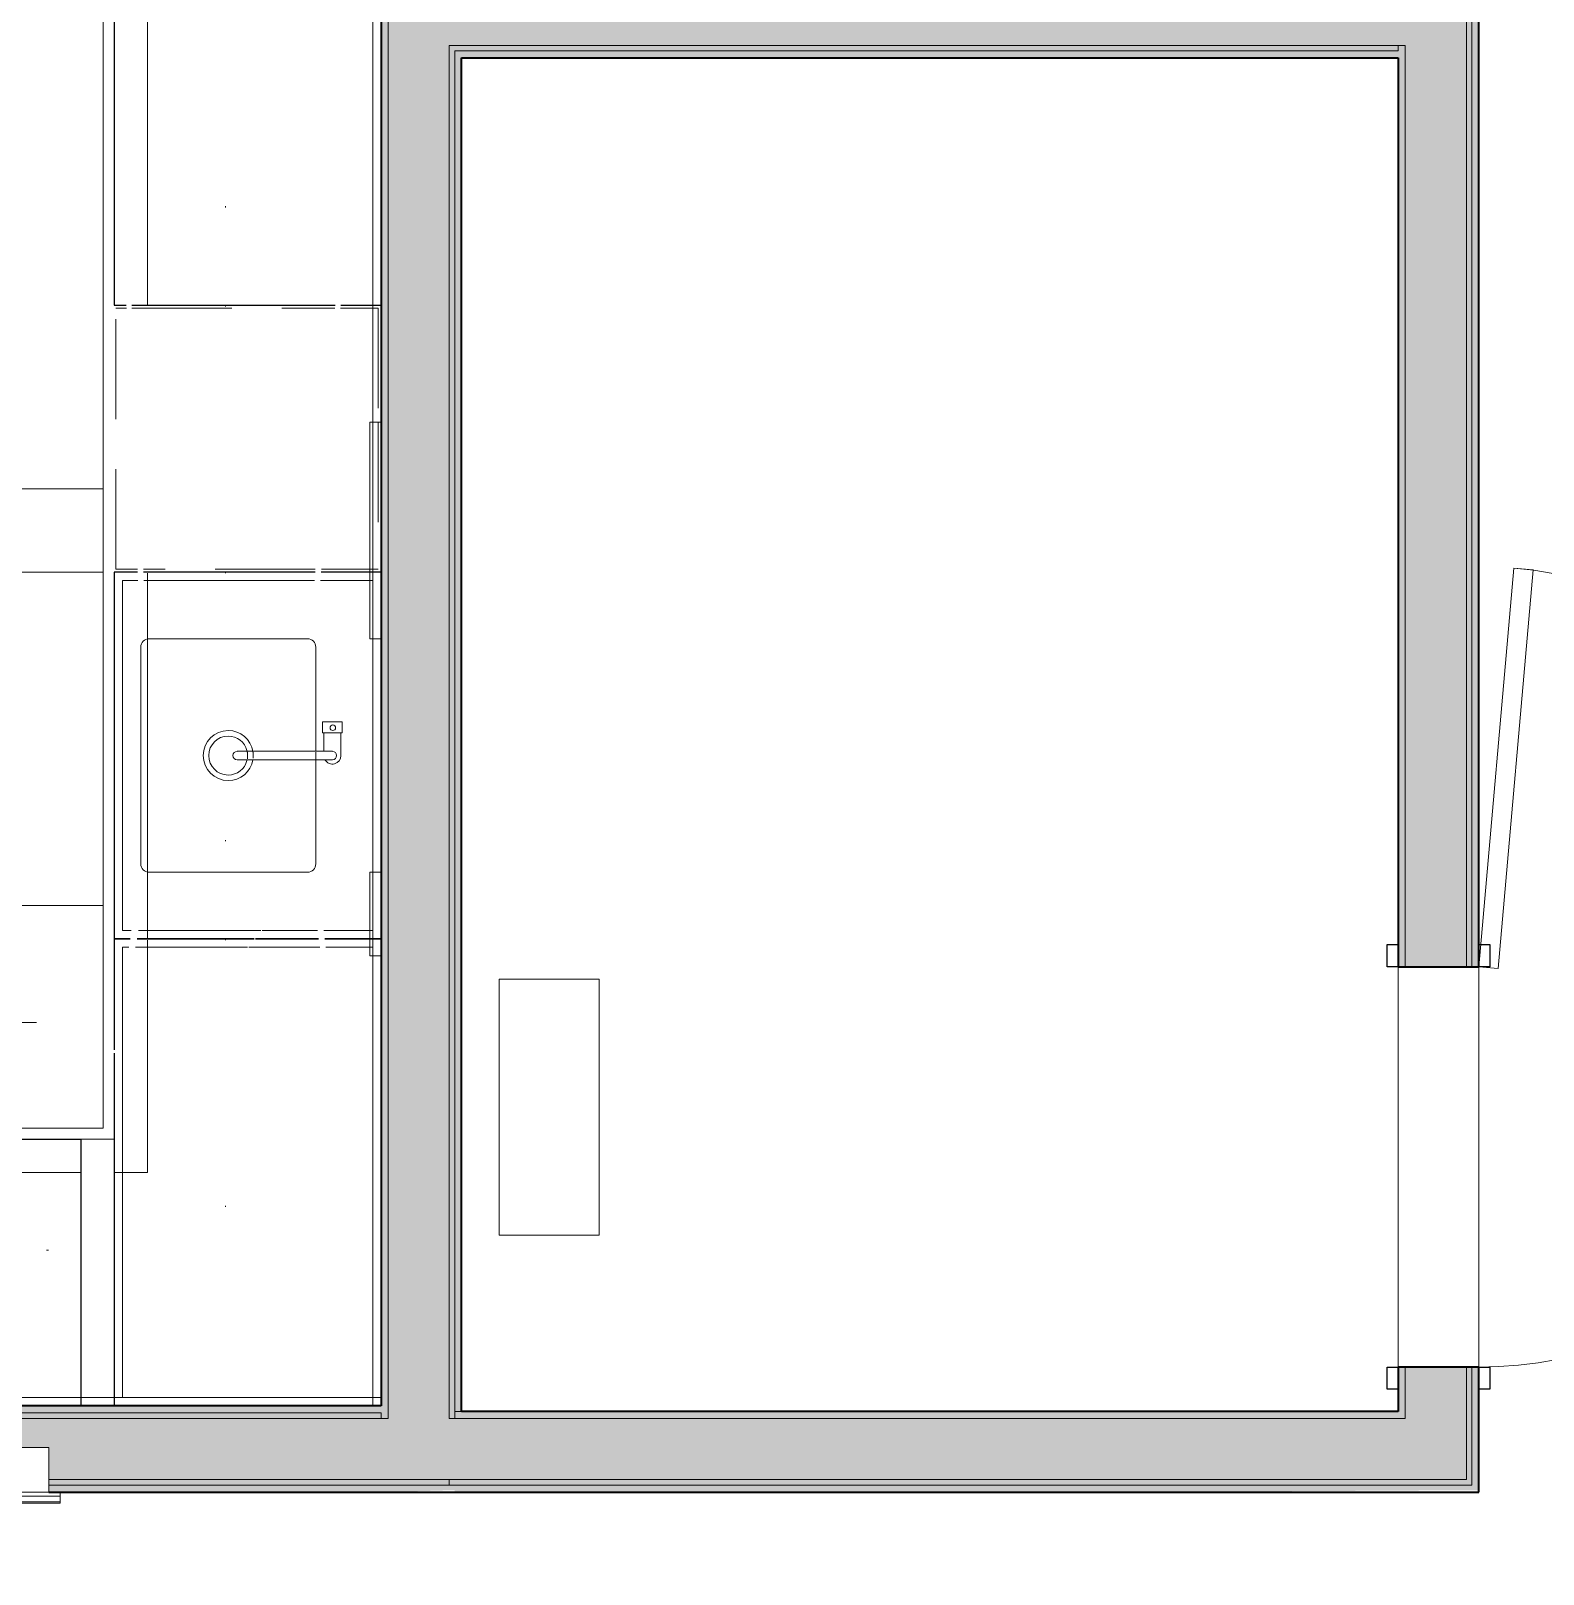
# Model space of a CAD drawing. Header units: inches. Extents: x 6 to 8416, y -388 to 6104.
# Drawn here: x 5325.2 to 5461.2, y 323.6 to 462.4 of the extents above; entities that cross this region are included whole.
import ezdxf

# ---------------------------------------------------------------- set-up
doc = ezdxf.new("R2010")
doc.units = ezdxf.units.IN
doc.header["$MEASUREMENT"] = 0
for name, pattern in [('Dash 1_16_', [48, 24, -24]), ('Dot 1_16_', [24, 0, -24]), ('Hidden 1_16_', [36, 24, -12]), ('Hidden 3_16_', [13.5, 9, -4.5])]:
    doc.linetypes.add(name, pattern=pattern)
for name, color, linetype, lineweight in [('A-DOOR', 31, 'Continuous', 18), ('A-DOOR-FRAM', 31, 'Continuous', 25), ('A-FLOR', 192, 'Continuous', 18), ('A-GENM', 13, 'Continuous', 18), ('A-ROOM', 32, 'Continuous', 13), ('A-WALL', 113, 'Continuous', 25), ('A-WALL-PATT', 111, 'Continuous', 35), ('I-WALL', 2, 'Continuous', 25), ('P-SANR-FIXT', 6, 'Continuous', 18), ('Q-CASE', 31, 'Continuous', 18), ('Q-SPCQ', 91, 'Continuous', 18), ('Q-SPCQ-HDLN', 91, 'Hidden 3_16_', 9)]:
    doc.layers.add(name, color=color, linetype=linetype, lineweight=lineweight)

# ---------------------------------------------------------------- blocks, each defined once
blk = doc.blocks.new('Single-Flush-ICC ADA-AM - 36_ x 84_-20-17647097-LEVEL 3 - PLAN Copy 1 Copy 1')
at = {"layer": 'A-DOOR'}
for p, q in [((17.85, -5.37), (18, -3.63)), ((18, -3.63), (53.86, -6.76)), ((17.85, -5.37), (53.71, -8.51)), ((53.71, -8.51), (53.86, -6.76))]:
    blk.add_line(p, q, dxfattribs=at)
at = {"layer": 'A-DOOR', "lineweight": 9}
blk.add_arc((18, -3.63), 36, 180, 355, dxfattribs=at)
at = {"layer": 'A-DOOR-FRAM'}
for p, q in [((-20, 3.63), (-20, 4.63)), ((-20, 4.63), (-18, 4.63)), ((-18, 4.63), (-18, 3.63)), ((18, 3.63), (18, 4.63)), ((18, 4.63), (20, 4.63)), ((20, 4.63), (20, 3.63)), ((-18, 3.63), (-20, 3.63)), ((20, 3.63), (18, 3.63)), ((-20, -3.63), (-18, -3.63)), ((-20, -4.62), (-20, -3.63)), ((-18, -3.63), (-18, -4.62)), ((18, -3.63), (20, -3.63)), ((18, -4.62), (18, -3.63)), ((20, -3.63), (20, -4.62)), ((-18, -4.62), (-20, -4.62)), ((20, -4.62), (18, -4.62))]:
    blk.add_line(p, q, dxfattribs=at)
blk = doc.blocks.new('GM KT - Type B_L4_2 - TS - Non-Recessed at Wall-12870078-LEVEL 3 - PLAN Copy 1 Copy 1')
at = {"layer": 'A-GENM', "lineweight": 9}
for p, q in [((-0.75, 148.5), (-25, 148.5)), ((-25, 148.5), (-25, 25)), ((-25, 148.5), (-0.75, 148.5)), ((-25, 25), (-25, 148.5)), ((0, 148.5), (-0.75, 148.5)), ((-0.75, 148.5), (0, 148.5)), ((-0.75, 148.5), (-0.75, 88.5)), ((-0.75, 88.5), (-0.75, 148.5)), ((-0.75, 148.5), (0, 148.5)), ((0, 148.5), (-0.75, 148.5)), ((0, 128.5), (0, 148.5)), ((0, 148.5), (0, 128.5)), ((0, 148.5), (0, 128.5)), ((0, 128.5), (0, 148.5)), ((0, 88.5), (0, 128.5)), ((0, 128.5), (0, 88.5)), ((0, 88.5), (0, 128.5)), ((-0.75, 88.5), (-0.75, 69)), ((-0.75, 69), (-0.75, 88.5)), ((0, 69), (0, 88.5)), ((0, 88.5), (0, 69)), ((0, 69), (0, 88.5)), ((-21.62, 48.75), (-21.62, 68.25)), ((-21.62, 68.25), (-21.62, 48.75)), ((-20.87, 69), (-6.62, 69)), ((-6.62, 69), (-20.87, 69)), ((-5.87, 68.25), (-5.87, 58.88)), ((-5.87, 58.88), (-5.87, 68.25)), ((-0.75, 69), (-0.75, 48)), ((-0.75, 48), (-0.75, 69)), ((0, 48), (0, 69)), ((0, 69), (0, 48)), ((0, 48), (0, 69)), ((-5.87, 58.81), (-5.87, 58.12)), ((-5.87, 58.12), (-5.87, 58.81)), ((-5.87, 58.12), (-5.87, 48.75)), ((-5.87, 48.75), (-5.87, 58.12)), ((-6.62, 48), (-20.87, 48)), ((-20.87, 48), (-6.62, 48)), ((-0.75, 48), (-0.75, 40.5)), ((-0.75, 40.5), (-0.75, 48)), ((0, 40.5), (0, 48)), ((0, 48), (0, 40.5)), ((0, 40.5), (0, 48)), ((-0.75, 40.5), (-0.75, 0.75)), ((-0.75, 0), (-0.75, 40.5)), ((0, 0.75), (0, 40.5)), ((0, 40.5), (0, 0.75)), ((0, 0.75), (0, 40.5)), ((-72, 25), (-88.5, 25)), ((-88.5, 25), (-88.5, 0.75)), ((-88.5, 0.75), (-88.5, 25)), ((-88.5, 25), (-72, 25)), ((-72, 0.75), (-72, 25)), ((-72, 25), (-72, 0.75)), ((-25, 25), (-42, 25)), ((-42, 25), (-42, 0.75)), ((-42, 0.75), (-42, 25)), ((-42, 25), (-25, 25)), ((-88.5, 0.75), (-88.5, 0)), ((-88.5, 0), (-88.5, 0.75)), ((-0.75, 0.75), (-88.5, 0.75)), ((-88.5, 0.75), (0, 0.75)), ((-88.5, 0.75), (-88.5, 0)), ((-88.5, 0.75), (-88.5, 0)), ((-72, 0), (-88.5, 0)), ((-72, 0), (-72, 0.75)), ((-72, 0.75), (-72, 0)), ((-42, 0.75), (-42, 0)), ((-42, 0), (-42, 0.75)), ((-0.75, 0), (-42, 0)), ((0, 0.75), (-0.75, 0.75)), ((-0.75, 0.75), (-0.75, 0)), ((0, 0), (-0.75, 0)), ((0, 0.75), (0, 0)), ((0, 0), (0, 0.75)), ((0, 0.75), (0, 0)), ((0, 0), (0, 0.75))]:
    blk.add_line(p, q, dxfattribs=at)
for centre, start, end in [((-20.87, 68.25), 90, 180), ((-20.87, 68.25), 90, 180), ((-6.62, 68.25), 0, 90), ((-6.62, 68.25), 0, 90), ((-20.87, 48.75), 180, 270), ((-20.87, 48.75), 180, 270), ((-6.62, 48.75), 270, 0), ((-6.62, 48.75), 270, 0)]:
    blk.add_arc(centre, 0.75, start, end, dxfattribs=at)
blk = doc.blocks.new('PL KT Sink-Single Bowl-Unit-AM - Under Mnt_ Cntr_Cntr_ 21_ L x 15 3_4_ W x 7 1_2_ D-2984442-LEVEL 3 - PLAN Copy 1 Copy 1')
at = {"layer": 'P-SANR-FIXT', "lineweight": 9}
for radius, start, end in [(2.25, 0, 180), (2.25, 0, 180), (1.75, 0, 180), (1.75, 360, 180), (2.25, 180, 260.3165), (2.25, 180, 260.3165), (1.75, 180, 255), (1.75, 180, 255), (2.25, 279.6835, 360), (2.25, 279.6835, 0), (1.75, 285, 360), (1.75, 285, 360), (1.75, 260.4354, 282.4502), (1.75, 260.4354, 270), (1.75, 270, 282.4502), (2.25, 263.8186, 279.6835), (2.25, 263.8186, 270), (2.25, 270, 279.6835)]:
    blk.add_arc((0, 2.03), radius, start, end, dxfattribs=at)
blk = doc.blocks.new('CW - LW - Filler - Toe Kick - AM - 3_ W x 24_ D x H-V896-LEVEL 3 - PLAN Copy 1 Copy 1')
at = {"layer": 'Q-CASE', "lineweight": 9}
for p, q in [((17.49, 0.75), (17.49, 24)), ((17.49, 24), (17.49, 0.75)), ((20.49, 24), (17.49, 24)), ((17.49, 24), (20.49, 24)), ((17.49, 24), (20.48, 24)), ((17.49, 24), (20.48, 24)), ((20.49, 0.75), (20.49, 24)), ((20.49, 24), (20.49, 0.75)), ((17.49, 0), (17.49, 0.75)), ((17.49, 0.75), (17.49, 0)), ((20.49, 0), (17.49, 0)), ((17.49, 0), (20.49, 0)), ((17.49, 0), (20.49, 0)), ((20.49, 0), (20.49, 0.75)), ((20.49, 0.75), (20.49, 0))]:
    blk.add_line(p, q, dxfattribs=at)
blk = doc.blocks.new('CW - LW - 4 Drawers - AM - 15_ W x 24_ D x H - 6_ Top Drawer-V897-LEVEL 3 - PLAN Copy 1 Copy 1')
at = {"layer": 'Q-CASE', "lineweight": 9}
for p, q in [((-21.76, 0), (-21.76, -0.75)), ((-21.76, -0.75), (-21.76, 0)), ((-21.76, 0), (-6.76, 0)), ((-6.76, 0), (-21.76, 0)), ((-6.76, 0), (-6.76, -0.75)), ((-6.76, -0.75), (-6.76, 0)), ((-21.76, 0), (-21.76, -0.75)), ((-21.76, -0.75), (-21.76, 0)), ((-21.76, 0), (-6.76, 0)), ((-6.76, 0), (-21.76, 0)), ((-21.76, -0.75), (-21.76, -21)), ((-21.76, -21), (-21.76, -0.75)), ((-21.76, -0.75), (-21.76, -24)), ((-21.76, -24), (-21.76, -0.75)), ((-6.76, 0), (-6.76, -0.75)), ((-6.76, -0.75), (-6.76, 0)), ((-6.76, -0.75), (-6.76, -21)), ((-6.76, -21), (-6.76, -0.75)), ((-6.76, -0.75), (-6.76, -24)), ((-6.76, -24), (-6.76, -0.75)), ((-6.76, -21), (-21.76, -21)), ((-6.76, -21), (-21.76, -21)), ((-6.76, -24), (-21.76, -24)), ((-6.76, -24), (-21.76, -24)), ((-21.76, -24), (-6.76, -24))]:
    blk.add_line(p, q, dxfattribs=at)
at = {"layer": 'Q-CASE', "lineweight": 25}
for p, q in [((-21.76, -0.75), (-21.76, 0)), ((-21.76, 0), (-6.76, 0)), ((-21.76, -24), (-21.76, -0.75)), ((-6.76, 0), (-6.76, -0.75)), ((-6.76, -0.75), (-6.76, -24)), ((-6.76, -24), (-21.76, -24))]:
    blk.add_line(p, q, dxfattribs=at)
blk = doc.blocks.new('CW - UP - Blind Single Door - AM - 12_ W x 14_ D x H - 4_ Gap-2984444-LEVEL 3 - PLAN Copy 1 Copy 1')
at = {"layer": 'Q-CASE', "linetype": 'Dot 1_16_', "lineweight": 9}
for p, q in [((-19.26, 0), (10.74, 0)), ((10.74, -14), (-5.26, -14))]:
    blk.add_line(p, q, dxfattribs=at)
blk = doc.blocks.new('CW - UP - Single Door - AM - 12_ W x 14_ D x H-5099758-LEVEL 3 - PLAN Copy 1 Copy 1')
at = {"layer": 'Q-CASE', "linetype": 'Dot 1_16_', "lineweight": 9}
for p, q in [((18.74, 14), (6.74, 14)), ((6.74, 0), (18.74, 0))]:
    blk.add_line(p, q, dxfattribs=at)
blk = doc.blocks.new('CW - LW - Blind Single Door _ Drawer -  AM - 15_ W x 24_ D x H - 6_ Top Drawer_ 3_ Gap-V964-LEVEL 3 - PLAN Copy 1 Copy 1')
at = {"layer": 'Q-CASE', "lineweight": 9}
for p, q in [((-11.26, 0.75), (-11.26, 24)), ((-11.26, 24), (-11.26, 0.75)), ((-11.26, 24), (-10.51, 24)), ((-11.26, 24), (-10.51, 24)), ((-11.26, 24), (-11.26, 0.75)), ((-11.26, 0.75), (-11.26, 24)), ((-11.26, 24), (-10.51, 24)), ((-11.26, 24), (-10.51, 24)), ((-10.51, 24), (12.74, 24)), ((-10.51, 24), (14.98, 24)), ((-10.51, 24), (9.74, 24)), ((-10.51, 24), (9.74, 24)), ((9.74, 21), (9.74, 24)), ((9.74, 24), (9.74, 21)), ((9.74, 24), (12.74, 24)), ((12.74, 24), (14.98, 24)), ((12.74, 24), (14.98, 24)), ((14.99, 24), (20.46, 24)), ((14.99, 24), (20.46, 24)), ((14.99, 24), (20.46, 24)), ((20.77, 24), (30.74, 24)), ((20.77, 24), (30.74, 24)), ((20.77, 24), (30.74, 24)), ((30.74, 22.58), (30.74, 24)), ((30.74, 24), (30.74, 22.58)), ((-10.51, 0.75), (-10.51, 23.25)), ((-10.51, 23.25), (15.91, 23.25)), ((15.91, 23.25), (-10.51, 23.25)), ((-10.51, 23.25), (-10.51, 0.75)), ((15.93, 23.25), (29.99, 23.25)), ((29.99, 23.25), (15.93, 23.25)), ((29.99, 23.25), (29.99, 22.69)), ((29.99, 22.69), (29.99, 23.25)), ((18.7, 21), (9.74, 21)), ((9.74, 21), (18.7, 21)), ((30.64, 21), (18.74, 21)), ((18.74, 21), (30.64, 21)), ((29.99, 22.09), (29.99, 12.02)), ((29.99, 12.02), (29.99, 22.09)), ((30.74, 11.42), (30.74, 21.95)), ((30.74, 21.95), (30.74, 11.42)), ((30.74, 21), (30.74, 11.42)), ((30.74, 11.42), (30.74, 21)), ((29.99, 11.89), (29.99, 5.52)), ((29.99, 5.52), (29.99, 11.89)), ((30.74, 5.62), (30.74, 11.29)), ((30.74, 11.29), (30.74, 5.62)), ((30.74, 11.29), (30.74, 5.62)), ((30.74, 5.62), (30.74, 11.29)), ((29.99, 4.97), (29.99, 1)), ((29.99, 1), (29.99, 4.97)), ((30.74, 1), (30.74, 5.06)), ((30.74, 5.06), (30.74, 1)), ((30.74, 5.06), (30.74, 1)), ((30.74, 1), (30.74, 5.06)), ((-11.26, 0), (-11.26, 0.75)), ((-11.26, 0.75), (-11.26, 0)), ((-11.26, 0.75), (-11.26, 0)), ((-11.26, 0), (-11.26, 0.75)), ((-10.51, 0), (-11.26, 0)), ((-11.26, 0), (-10.51, 0)), ((-5.66, 0.75), (-10.51, 0.75)), ((-10.51, 0.75), (-5.66, 0.75)), ((29.24, 0), (-10.51, 0)), ((-10.51, 0), (29.24, 0)), ((29.24, 0.75), (-5.04, 0.75)), ((-5.04, 0.75), (29.24, 0.75)), ((29.99, 0.75), (29.24, 0.75)), ((29.24, 0.75), (29.99, 0.75)), ((30.74, 0), (29.24, 0)), ((29.24, 0), (30.74, 0)), ((29.99, 1), (29.99, 0.75)), ((29.99, 0.75), (29.99, 1)), ((30.74, 0.75), (30.74, 1)), ((30.74, 1), (30.74, 0.75)), ((30.74, 1), (30.74, 0.75)), ((30.74, 0.75), (30.74, 1)), ((30.74, 0), (30.74, 0.75)), ((30.74, 0.75), (30.74, 0)), ((30.74, 0.75), (30.74, 0)), ((30.74, 0), (30.74, 0.75)), ((-10.51, 0), (-11.26, 0)), ((-11.26, 0), (-10.51, 0)), ((29.24, 0), (-10.51, 0)), ((-10.51, 0), (29.24, 0)), ((30.74, 0), (29.24, 0)), ((29.24, 0), (30.74, 0))]:
    blk.add_line(p, q, dxfattribs=at)
at = {"layer": 'Q-CASE', "lineweight": 25}
for p, q in [((-10.51, 24), (-11.26, 24)), ((-11.26, 24), (-11.26, 0.75)), ((14.98, 24), (-10.51, 24)), ((20.46, 24), (14.99, 24)), ((30.74, 24), (20.77, 24)), ((30.74, 22.58), (30.74, 24)), ((30.74, 11.42), (30.74, 21.95)), ((30.74, 5.62), (30.74, 11.29)), ((30.74, 1), (30.74, 5.06)), ((-11.26, 0.75), (-11.26, 0)), ((-11.26, 0), (-10.51, 0)), ((-10.51, 0), (29.24, 0)), ((29.24, 0), (30.74, 0)), ((30.74, 0.75), (30.74, 1)), ((30.74, 0), (30.74, 0.75))]:
    blk.add_line(p, q, dxfattribs=at)
blk = doc.blocks.new('CW - UP - Filler - AM - 4_ W x 14_ D x H-2984448-LEVEL 3 - PLAN Copy 1 Copy 1')
at = {"layer": 'Q-CASE', "linetype": 'Dot 1_16_', "lineweight": 9}
for p, q in [((20.24, 14), (16.24, 14)), ((16.24, 0), (20.24, 0))]:
    blk.add_line(p, q, dxfattribs=at)
blk = doc.blocks.new('CW - UP - Double Doors - AM - 24_ W x 14_ D x H-2984449-LEVEL 3 - PLAN Copy 1 Copy 1')
at = {"layer": 'Q-CASE', "linetype": 'Dot 1_16_', "lineweight": 9}
for p, q in [((18.74, 14), (-5.26, 14)), ((-5.26, 0), (18.74, 0))]:
    blk.add_line(p, q, dxfattribs=at)
blk = doc.blocks.new('CW - LW - Double Doors _ Apron - AM - 33_ W x 24_ D x H - 6_ Apron-V966-LEVEL 3 - PLAN Copy 1 Copy 1')
at = {"layer": 'Q-CASE', "lineweight": 9}
for p, q in [((-15.76, 22.58), (-15.76, 24)), ((-15.76, 24), (-15.76, 22.58)), ((-15.76, 24), (17.24, 24)), ((-15.76, 24), (17.24, 24)), ((-15.76, 24), (17.24, 24)), ((17.24, 21.91), (17.24, 24)), ((17.24, 24), (17.24, 21.91)), ((-15.01, 22.48), (-15.01, 23.25)), ((-15.01, 23.25), (16.49, 23.25)), ((16.49, 23.25), (-15.01, 23.25)), ((-15.01, 23.25), (-15.01, 22.48)), ((16.49, 23.25), (16.49, 21.88)), ((16.49, 21.88), (16.49, 23.25)), ((-15.76, 11.42), (-15.76, 21.95)), ((-15.76, 21.95), (-15.76, 11.42)), ((-15.76, 11.42), (-15.76, 21)), ((-15.76, 21), (-15.76, 11.42)), ((-15.67, 21), (-9.75, 21)), ((-15.67, 21), (-9.75, 21)), ((-15.01, 10.82), (-15.01, 21.82)), ((-15.01, 21.82), (-15.01, 10.82)), ((-9.75, 21), (11.22, 21)), ((-9.75, 21), (11.22, 21)), ((11.22, 21), (17.14, 21)), ((11.22, 21), (17.14, 21)), ((16.49, 21.33), (16.49, 6)), ((16.49, 6), (16.49, 21.33)), ((17.24, 5.94), (17.24, 21.37)), ((17.24, 21.37), (17.24, 5.94)), ((17.24, 5.94), (17.24, 21)), ((17.24, 21), (17.24, 5.94)), ((-15.76, 5.62), (-15.76, 11.29)), ((-15.76, 11.29), (-15.76, 5.62)), ((-15.76, 5.62), (-15.76, 11.29)), ((-15.76, 11.29), (-15.76, 5.62)), ((-15.01, 5.72), (-15.01, 10.68)), ((-15.01, 10.68), (-15.01, 5.72)), ((-15.76, 1), (-15.76, 5.06)), ((-15.76, 5.06), (-15.76, 1)), ((-15.76, 1), (-15.76, 5.06)), ((-15.76, 5.06), (-15.76, 1)), ((-15.01, 1), (-15.01, 5.15)), ((-15.01, 5.15), (-15.01, 1)), ((16.49, 5.44), (16.49, 1)), ((16.49, 1), (16.49, 5.44)), ((17.24, 1), (17.24, 5.38)), ((17.24, 5.38), (17.24, 1)), ((17.24, 1), (17.24, 5.38)), ((17.24, 5.38), (17.24, 1)), ((-15.76, 0.75), (-15.76, 1)), ((-15.76, 1), (-15.76, 0.75)), ((-15.76, 0.75), (-15.76, 1)), ((-15.76, 1), (-15.76, 0.75)), ((-15.76, 0), (-15.76, 0.75)), ((-15.76, 0.75), (-15.76, 0)), ((-15.76, 0), (-15.76, 0.75)), ((-15.76, 0.75), (-15.76, 0)), ((-9.76, 0), (-15.76, 0)), ((-15.76, 0), (-9.76, 0)), ((-15.01, 0.75), (-15.01, 1)), ((-15.01, 1), (-15.01, 0.75)), ((-9.76, 0.75), (-15.01, 0.75)), ((-15.01, 0.75), (-9.76, 0.75)), ((11.24, 0.75), (-9.76, 0.75)), ((-9.76, 0.75), (11.24, 0.75)), ((11.24, 0), (-9.76, 0)), ((-9.76, 0), (11.24, 0)), ((16.49, 0.75), (11.24, 0.75)), ((11.24, 0.75), (16.49, 0.75)), ((17.24, 0), (11.24, 0)), ((11.24, 0), (17.24, 0)), ((16.49, 1), (16.49, 0.75)), ((16.49, 0.75), (16.49, 1)), ((17.24, 0.75), (17.24, 1)), ((17.24, 1), (17.24, 0.75)), ((17.24, 0.75), (17.24, 1)), ((17.24, 1), (17.24, 0.75)), ((17.24, 0), (17.24, 0.75)), ((17.24, 0.75), (17.24, 0)), ((17.24, 0), (17.24, 0.75)), ((17.24, 0.75), (17.24, 0)), ((-9.76, 0), (-15.76, 0)), ((-15.76, 0), (-9.76, 0)), ((11.24, 0), (-9.76, 0)), ((-9.76, 0), (11.24, 0)), ((17.24, 0), (11.24, 0)), ((11.24, 0), (17.24, 0))]:
    blk.add_line(p, q, dxfattribs=at)
at = {"layer": 'Q-CASE', "lineweight": 25}
for p, q in [((17.24, 24), (-15.76, 24)), ((-15.76, 24), (-15.76, 22.58)), ((17.24, 21.91), (17.24, 24)), ((-15.76, 21.95), (-15.76, 11.42)), ((17.24, 5.94), (17.24, 21.37)), ((-15.76, 11.29), (-15.76, 5.62)), ((-15.76, 5.06), (-15.76, 1)), ((17.24, 1), (17.24, 5.38)), ((-15.76, 1), (-15.76, 0.75)), ((-15.76, 0.75), (-15.76, 0)), ((-15.76, 0), (-9.76, 0)), ((-9.76, 0), (11.24, 0)), ((11.24, 0), (17.24, 0)), ((17.24, 0.75), (17.24, 1)), ((17.24, 0), (17.24, 0.75))]:
    blk.add_line(p, q, dxfattribs=at)
blk = doc.blocks.new('GM Outlet Zone-AM - GM Outlet Zone-AM-V967-LEVEL 3 - PLAN Copy 1 Copy 1')
at = {"layer": 'A-GENM', "linetype": 'Dash 1_16_', "lineweight": 9}
for p, q in [((3.75, 1), (-3.75, 1)), ((-3.75, 0.25), (-3.75, 1)), ((-3.75, 1), (-3.75, 0)), ((-3.75, 0), (-3.75, 0.25)), ((-3.75, 0), (3.75, 0)), ((3.75, 0), (-3.75, 0)), ((3.75, 1), (3.75, 0.25)), ((3.75, 1), (3.75, 0)), ((3.75, 0.25), (3.75, 0))]:
    blk.add_line(p, q, dxfattribs=at)
blk = doc.blocks.new('GM Outlet Zone-AM - GM Outlet Zone-AM-V968-LEVEL 3 - PLAN Copy 1 Copy 1')
at = {"layer": 'A-GENM', "lineweight": 9}
h = blk.add_hatch(dxfattribs=at)
h.set_pattern_fill('FP_67', color=256, style=0, pattern_type=2)
h.set_pattern_definition([(315, (-417.436, 1229.375), (33.9411, 33.9411), [])])
h.paths.add_polyline_path([(-9.75, 0), (9.75, 0), (9.75, 1), (-9.75, 1)])
at = {"layer": 'A-GENM', "linetype": 'Dash 1_16_', "lineweight": 9}
for p, q in [((-9.75, 1), (9.75, 1)), ((9.75, 1), (-9.75, 1)), ((-9.75, 0.75), (-9.75, 1)), ((-9.75, 1), (-9.75, 0)), ((-9.75, 0), (-9.75, 0.75)), ((-9.75, 0), (9.75, 0)), ((9.75, 1), (9.75, 0.75)), ((9.75, 1), (9.75, 0)), ((9.75, 0.75), (9.75, 0))]:
    blk.add_line(p, q, dxfattribs=at)
blk = doc.blocks.new('CW - UP - Double Doors - AM - 33_ W x 14_ D x H-11679819-LEVEL 3 - PLAN Copy 1 Copy 1')
at = {"layer": 'Q-CASE', "linetype": 'Dot 1_16_', "lineweight": 9}
for p, q in [((18.74, 14), (-14.26, 14)), ((-14.26, 0), (18.74, 0))]:
    blk.add_line(p, q, dxfattribs=at)
blk = doc.blocks.new('CW - LW - Double Doors _ Drawers - AM - 33_ W x 24_ D x H - 6_ Top Drawer-12870079-LEVEL 3 - PLAN Copy 1 Copy 1')
at = {"layer": 'Q-CASE', "lineweight": 9}
for p, q in [((-17.26, 22.92), (-17.26, 24)), ((-17.26, 24), (-17.26, 22.92)), ((-17.26, 24), (15.74, 24)), ((-17.26, 24), (15.74, 24)), ((-17.26, 24), (15.74, 24)), ((15.74, 1.37), (15.74, 24)), ((15.74, 24), (15.74, 1.37)), ((-17.26, 4.12), (-17.26, 22.43)), ((-17.26, 22.43), (-17.26, 4.12)), ((-17.26, 4.12), (-17.26, 21)), ((-17.26, 21), (-17.26, 4.12)), ((-17.26, 21), (15.74, 21)), ((-17.26, 21), (15.74, 21)), ((15.74, 1.37), (15.74, 21)), ((15.74, 21), (15.74, 1.37)), ((-17.26, 0.75), (-17.26, 3.62)), ((-17.26, 3.62), (-17.26, 0.75)), ((-17.26, 0.75), (-17.26, 3.62)), ((-17.26, 3.62), (-17.26, 0.75)), ((-17.26, 0), (-17.26, 0.75)), ((-17.26, 0.75), (-17.26, 0)), ((-17.26, 0), (-17.26, 0.75)), ((-17.26, 0.75), (-17.26, 0)), ((12.24, 0), (-17.26, 0)), ((-17.26, 0), (12.24, 0)), ((15.74, 0), (12.24, 0)), ((12.24, 0), (15.74, 0)), ((15.74, 0.75), (15.74, 1.21)), ((15.74, 1.21), (15.74, 0.75)), ((15.74, 0.75), (15.74, 1.21)), ((15.74, 1.21), (15.74, 0.75)), ((15.74, 0), (15.74, 0.75)), ((15.74, 0.75), (15.74, 0)), ((15.74, 0), (15.74, 0.75)), ((15.74, 0.75), (15.74, 0)), ((12.24, 0), (-17.26, 0)), ((-17.26, 0), (12.24, 0)), ((15.74, 0), (12.24, 0)), ((12.24, 0), (15.74, 0))]:
    blk.add_line(p, q, dxfattribs=at)
at = {"layer": 'Q-CASE', "lineweight": 25}
for p, q in [((-17.26, 24), (-17.26, 22.92)), ((15.74, 24), (-17.26, 24)), ((15.74, 1.37), (15.74, 24)), ((-17.26, 22.43), (-17.26, 4.12)), ((-17.26, 3.62), (-17.26, 0.75)), ((-17.26, 0.75), (-17.26, 0)), ((-17.26, 0), (12.24, 0)), ((12.24, 0), (15.74, 0)), ((15.74, 0.75), (15.74, 1.21)), ((15.74, 0), (15.74, 0.75))]:
    blk.add_line(p, q, dxfattribs=at)
blk = doc.blocks.new('z Nested-Clearance-Rectangle-AM - Clearance-1978794-LEVEL 3 - PLAN Copy 1 Copy 1')
at = {"layer": 'A-GENM', "linetype": 'Hidden 1_16_', "lineweight": 9}
for p, q in [((-15, -48), (-15, 0)), ((-15, 0), (15, 0)), ((15, 0), (15, -48)), ((15, -48), (-15, -48))]:
    blk.add_line(p, q, dxfattribs=at)
blk = doc.blocks.new('z Nested-Dishwasher-AM - DW-V970-LEVEL 3 - PLAN Copy 1 Copy 1')
at = {"layer": 'Q-SPCQ-HDLN'}
for p, q in [((-11.75, -0.75), (-11.75, -0.25)), ((-11.75, -0.25), (-1.5, -0.25)), ((-11.75, -3.64), (-11.75, -0.75)), ((-1.5, -0.25), (11.75, -0.25)), ((11.75, -0.25), (11.75, -0.75)), ((11.75, -0.75), (11.75, -1)), ((11.75, -1), (11.75, -5.36)), ((-11.75, -22.42), (-11.75, -4.15)), ((11.75, -5.92), (11.75, -21.38)), ((11.75, -21.92), (11.75, -23.87)), ((-11.75, -23.87), (-11.75, -22.91)), ((11.75, -23.87), (-11.75, -23.87))]:
    blk.add_line(p, q, dxfattribs=at)
blk = doc.blocks.new('z Nested-Clearance-Plumbing-AM - Clearance-2223592-LEVEL 3 - PLAN Copy 1 Copy 1')
at = {"layer": 'A-GENM', "linetype": 'Hidden 1_16_', "lineweight": 9}
for p, q in [((15, 48), (-15, 48)), ((-15, 48), (-15, 0)), ((15, 0), (15, 48)), ((-15, 0), (15, 0))]:
    blk.add_line(p, q, dxfattribs=at)
blk = doc.blocks.new('z Nested-Faucet-Gooseneck-AM - z Nested-Faucet-Gooseneck-AM-2223593-LEVEL 3 - PLAN Copy 1 Copy 1')
at = {"layer": 'P-SANR-FIXT', "lineweight": 9}
for p, q in [((-0.38, 0.67), (-0.38, 8.57)), ((0.38, 8.57), (0.38, 0.77)), ((-0.38, 0.67), (-0.38, 0)), ((0.38, 0.77), (2.05, 0.77)), ((0.38, 0.77), (0.38, 0)), ((2.05, 0.89), (3.02, 0.89)), ((2.05, 0.77), (2.05, 0.89)), ((2.05, -0.77), (2.05, 0.77)), ((3.02, 0.89), (3.02, -0.89)), ((2.05, -0.77), (0, -0.77)), ((2.05, -0.89), (2.05, -0.77)), ((3.02, -0.89), (2.05, -0.89))]:
    blk.add_line(p, q, dxfattribs=at)
blk.add_circle((2.5, -0.04), 0.25, dxfattribs=at)
for centre, radius, start, end in [((0, 8.57), 0.376, 0, 180), ((0, 0), 0.769, 119.2819, 270), ((0, 0), 0.376, 180, 360)]:
    blk.add_arc(centre, radius, start, end, dxfattribs=at)
blk = doc.blocks.new('SE Fire Extinguisher Cabinet-Semi Recessed-WH-AM - 9 1_2 x 5 x 24_-19824897-LEVEL 3 - PLAN Copy 1 Copy 1')
at = {"layer": 'Q-SPCQ'}
for p, q in [((-9.07, 3.88), (-9.07, 4.87)), ((-9.07, 4.87), (0.43, 4.87)), ((-9.07, 3.88), (-9.07, 4.75)), ((-9.07, 4.75), (0.43, 4.75)), ((-9.07, 4.25), (0.43, 4.25)), ((0.43, 4.87), (0.43, 3.88)), ((0.43, 4.75), (0.43, 3.88)), ((0.43, 3.88), (-9.07, 3.88)), ((-0.57, 3.88), (-8.07, 3.88)), ((-8.07, 3.88), (-8.07, -0.13)), ((-0.57, -0.13), (-0.57, 3.88)), ((-8.07, -0.13), (-0.57, -0.13))]:
    blk.add_line(p, q, dxfattribs=at)

msp = doc.modelspace()

# ---------------------------------------------------------------- hatches: boundary and pattern name
at = {"layer": 'A-WALL-PATT'}
for points in [[(5357.29033733, 337.56077679), (5357.29033733, 467.18577679), (5356.66533733, 467.18577679), (5356.66533733, 337.56077679)], [(5354.55053685, 338.06077679), (5356.66533733, 338.06077679), (5356.66533733, 338.68577679), (5014.66533733, 338.68577679), (5014.66533733, 338.06077679), (5320.80803685, 338.06077679)], [(5320.80803685, 337.56077679), (5356.66533733, 337.56077679), (5356.66533733, 338.06077679), (5014.66533733, 338.06077679), (5014.66533733, 337.56077679), (5287.06553685, 337.56077679)], [(5448.79033733, 337.56077679), (5448.79033733, 338.18577679), (5363.29033733, 338.18577679), (5363.29033733, 337.56077679), (5422.03553685, 337.56077679)], [(5454.79033733, 331.56077679), (5454.79033733, 332.06077679), (5362.79033733, 332.06077679), (5362.79033733, 331.56077679), (5422.03553685, 331.56077679)]]:
    msp.add_hatch(color=10, dxfattribs=at).paths.add_polyline_path(points)
h = msp.add_hatch(color=10, dxfattribs=at)
h.paths.add_polyline_path([(5448.16533733, 338.18577679), (5448.79033733, 338.18577679), (5448.79033733, 342.18577679), (5448.16533733, 342.18577679)])
h.paths.add_polyline_path([(5448.16533733, 378.18577679), (5448.79033733, 378.18577679), (5448.79033733, 461.06077679), (5448.16533733, 461.06077679), (5448.16533733, 409.83856081)])
h.paths.add_polyline_path([(5448.16533733, 466.56077679), (5448.79033733, 466.56077679), (5448.79033733, 467.18577679), (5448.16533733, 467.18577679)])
h = msp.add_hatch(color=10, dxfattribs=at)
h.paths.add_polyline_path([(5454.79033733, 332.06077679), (5454.79033733, 342.18577679), (5454.29033733, 342.18577679), (5454.29033733, 332.06077679)])
h.paths.add_polyline_path([(5454.79033733, 378.18577679), (5454.79033733, 467.18577679), (5454.29033733, 467.18577679), (5454.29033733, 378.18577679)])
at = {"layer": 'A-WALL-PATT', "lineweight": 25}
h = msp.add_hatch(color=10, dxfattribs=at)
h.paths.add_polyline_path([(5455.41533733, 331.56077679), (5455.41533733, 342.18577679), (5454.79033733, 342.18577679), (5454.79033733, 331.56077679)])
h.paths.add_polyline_path([(5455.41533733, 378.18577679), (5455.41533733, 467.18577679), (5454.79033733, 467.18577679), (5454.79033733, 378.18577679)])
for points in [[(5363.29033733, 338.18577679), (5363.91533733, 338.18577679), (5363.91533733, 460.56077679), (5363.29033733, 460.56077679), (5363.29033733, 340.95243581)], [(5388.29303685, 459.93577679), (5448.16533733, 459.93577679), (5448.16533733, 460.56077679), (5363.91533733, 460.56077679), (5363.91533733, 459.93577679), (5371.42178685, 459.93577679)], [(5422.03553685, 330.93577679), (5455.41533733, 331.11156081), (5455.41533733, 331.56077679), (5363.29033733, 331.56077679), (5363.29033733, 330.93577679), (5363.91533733, 330.93577679)]]:
    msp.add_hatch(color=10, dxfattribs=at).paths.add_polyline_path(points)
h = msp.add_hatch(color=10, dxfattribs=at)
h.paths.add_polyline_path([(5356.66533733, 330.93577679), (5363.29033733, 331.11156081), (5363.29033733, 331.56077679), (5326.79033733, 331.50618066), (5326.79033733, 330.93577679), (5354.55053685, 330.93577679)])
h.paths.add_polyline_path([(5319.29033733, 330.93577679), (5319.29033733, 331.56077679), (5014.66533733, 331.56077679), (5014.66533733, 330.93577679), (5287.06553685, 330.93577679)])
at = {"layer": 'I-WALL'}
for points in [[(5357.29033733, 332.06077679), (5362.79033733, 332.06077679), (5362.79033733, 466.56077679), (5357.29033733, 466.56077679), (5357.29033733, 337.56077679)], [(5448.79033733, 461.06077679), (5448.79033733, 466.56077679), (5362.79033733, 466.56077679), (5362.79033733, 461.06077679), (5448.16533733, 461.06077679)], [(5362.79033733, 337.56077679), (5363.29033733, 337.56077679), (5363.29033733, 461.06077679), (5362.79033733, 461.06077679), (5362.79033733, 340.95243581)], [(5363.29033733, 460.56077679), (5448.16533733, 460.56077679), (5448.16533733, 461.06077679), (5363.29033733, 461.06077679)], [(5319.29033733, 332.06077679), (5319.29033733, 334.93577679), (5326.79033733, 334.93577679), (5326.79033733, 332.06077679), (5357.29033733, 332.06077679), (5357.29033733, 337.56077679), (5014.66533733, 337.56077679), (5014.66533733, 332.06077679), (5287.06553685, 332.06077679)], [(5454.29033733, 332.06077679), (5454.29033733, 337.56077679), (5362.79033733, 337.56077679), (5362.79033733, 332.06077679), (5422.03553685, 332.06077679)]]:
    msp.add_hatch(color=10, dxfattribs=at).paths.add_polyline_path(points)
h = msp.add_hatch(color=10, dxfattribs=at)
h.paths.add_polyline_path([(5454.29033733, 337.56077679), (5454.29033733, 342.18577679), (5448.79033733, 342.18577679), (5448.79033733, 337.56077679)])
h.paths.add_polyline_path([(5454.29033733, 378.18577679), (5454.29033733, 466.56077679), (5448.79033733, 466.56077679), (5448.79033733, 378.18577679)])
h = msp.add_hatch(color=10, dxfattribs=at)
h.paths.add_polyline_path([(5287.06553685, 331.56077679), (5319.29033733, 331.56077679), (5319.29033733, 332.06077679), (5014.66533733, 332.06077679), (5014.66533733, 331.56077679), (5219.58053685, 331.56077679)])
h.paths.add_polyline_path([(5356.66533733, 331.56077679), (5362.79033733, 331.56077679), (5362.79033733, 332.06077679), (5326.79033733, 332.01709989), (5326.79033733, 331.56077679), (5354.55053685, 331.56077679)])

# ---------------------------------------------------------------- linework, layer by layer
at = {"layer": 'A-FLOR'}
for p, q in [((5367.29033733, 377.06077679), (5376.29033733, 377.06077679)), ((5367.29033733, 354.06077679), (5367.29033733, 377.06077679)), ((5376.29033733, 377.06077679), (5376.29033733, 354.06077679)), ((5376.29033733, 354.06077679), (5367.29033733, 354.06077679))]:
    msp.add_line(p, q, dxfattribs=at)
at = {"layer": 'A-ROOM', "lineweight": 9, "flags": 128}
msp.add_lwpolyline([(5455.41533733, 1377.93577679), (5455.41533733, 1251.68577679), (5455.41533733, 928.64727679), (5455.41533733, 926.18577679), (5455.41533733, 918.56077679), (5455.41533733, 915.56077679), (5455.41533733, 886.68577679), (5455.41533733, 842.93577679), (5455.41533733, 499.68577679), (5455.41533733, 467.24858278), (5455.41533733, 467.18577679), (5455.41533733, 463.56077679), (5455.41533733, 330.93577679), (5363.97814332, 330.93577679), (5360.29033733, 330.93577679), (5014.66533733, 330.93577679), (4977.79033733, 330.93577679), (4977.79033733, 336.31077679), (4947.54033733, 336.31077679), (4848.04033733, 336.31077679), (4848.04033733, 269.18577679)], dxfattribs=at)
for points in [[(5095.54033733, 623.31077679), (4982.04033733, 623.31077679), (4982.04033733, 370.93577679), (4982.04033733, 340.31077679), (4982.04033733, 338.18577679), (5014.66533733, 338.18577679), (5014.66533733, 338.68577679), (5356.66533733, 338.68577679), (5356.66533733, 467.18577679), (5448.16533733, 467.18577679), (5448.16533733, 499.68577679), (5447.66533733, 499.68577679), (5447.66533733, 842.93577679), (5448.16533733, 842.93577679), (5448.16533733, 883.68577679), (5398.91708991, 883.68577679), (5398.91708991, 912.43577679), (5373.66533733, 912.43577679), (5290.91533733, 912.43577679), (5290.91533733, 914.43577679), (5163.04033733, 914.43577679), (5163.04033733, 563.31077679), (5095.54033733, 563.31077679)], [(5448.16533733, 338.18577679), (5448.16533733, 459.93577679), (5448.10253134, 459.93577679), (5363.91533733, 459.93577679), (5363.91533733, 338.18577679)]]:
    msp.add_lwpolyline(points, close=True, dxfattribs=at)
at = {"layer": 'A-WALL', "lineweight": 9}
for p, q in [((5454.29033733, 503.68577679), (5454.29033733, 378.18577679)), ((5454.79033733, 503.68577679), (5454.79033733, 378.18577679)), ((5357.29033733, 466.56077679), (5357.29033733, 337.56077679)), ((5362.79033733, 461.06077679), (5362.79033733, 337.56077679)), ((5448.79033733, 461.06077679), (5362.79033733, 461.06077679)), ((5448.16533733, 460.56077679), (5448.16533733, 461.06077679)), ((5448.79033733, 461.06077679), (5448.79033733, 378.18577679)), ((5363.29033733, 460.56077679), (5363.29033733, 337.56077679)), ((5363.29033733, 460.56077679), (5448.16533733, 460.56077679)), ((5448.79033733, 342.18577679), (5448.79033733, 337.56077679)), ((5454.29033733, 342.18577679), (5454.29033733, 332.06077679)), ((5454.79033733, 342.18577679), (5454.79033733, 331.56077679)), ((5357.29033733, 337.56077679), (4980.29033733, 337.56077679)), ((5356.66533733, 338.06077679), (5014.66533733, 338.06077679)), ((5356.66533733, 337.56077679), (5356.66533733, 338.06077679)), ((5448.79033733, 337.56077679), (5362.79033733, 337.56077679)), ((5363.29033733, 338.18577679), (5363.91533733, 338.18577679)), ((5454.29033733, 332.06077679), (5326.79033733, 332.06077679)), ((5362.79033733, 331.56077679), (5362.79033733, 332.06077679)), ((5454.79033733, 331.56077679), (5326.79033733, 331.56077679))]:
    msp.add_line(p, q, dxfattribs=at)
at = {"layer": 'I-WALL', "lineweight": 35}
for p, q in [((5455.41533733, 378.18577679), (5455.41533733, 503.68577679)), ((5356.66533733, 499.68577679), (5356.66533733, 338.68577679)), ((5363.91533733, 338.18577679), (5363.91533733, 459.93577679)), ((5363.91533733, 459.93577679), (5448.16533733, 459.93577679)), ((5448.16533733, 459.93577679), (5448.16533733, 378.18577679)), ((5448.16533733, 378.18577679), (5455.41533733, 378.18577679)), ((5455.41533733, 342.18577679), (5448.16533733, 342.18577679)), ((5448.16533733, 342.18577679), (5448.16533733, 338.18577679)), ((5455.41533733, 330.93577679), (5455.41533733, 342.18577679)), ((5356.66533733, 338.68577679), (5014.66533733, 338.68577679)), ((5448.16533733, 338.18577679), (5363.91533733, 338.18577679)), ((5326.79033733, 330.93577679), (5455.41533733, 330.93577679))]:
    msp.add_line(p, q, dxfattribs=at)

# ---------------------------------------------------------------- block references
at = {"layer": 'A-DOOR', "rotation": 89.99999999999991}
msp.add_blockref('Single-Flush-ICC ADA-AM - 36_ x 84_-20-17647097-LEVEL 3 - PLAN Copy 1 Copy 1', (5451.79033733, 360.18577679), dxfattribs=at)
at = {"layer": 'A-GENM', "lineweight": 9}
msp.add_blockref('GM KT - Type B_L4_2 - TS - Non-Recessed at Wall-12870078-LEVEL 3 - PLAN Copy 1 Copy 1', (5356.66533733, 338.68577679), dxfattribs=at)
at = {"layer": 'A-GENM'}
for name, p, rotation in [('GM Outlet Zone-AM - GM Outlet Zone-AM-V968-LEVEL 3 - PLAN Copy 1 Copy 1', (5356.66533733, 417.43577679), 90.00000000000124), ('GM Outlet Zone-AM - GM Outlet Zone-AM-V967-LEVEL 3 - PLAN Copy 1 Copy 1', (5355.66533733, 382.93577679), 270.0000000000011)]:
    msp.add_blockref(name, p, dxfattribs=dict(at, rotation=rotation))
at = {"layer": 'A-GENM', "linetype": 'Hidden 1_16_', "lineweight": 9}
msp.add_blockref('z Nested-Clearance-Plumbing-AM - Clearance-2223592-LEVEL 3 - PLAN Copy 1 Copy 1', (5316.66533733, 373.18577679), dxfattribs=at)
at = {"layer": 'A-GENM', "linetype": 'Hidden 1_16_', "lineweight": 9, "rotation": 270.0000000000009}
msp.add_blockref('z Nested-Clearance-Rectangle-AM - Clearance-1978794-LEVEL 3 - PLAN Copy 1 Copy 1', (5331.66533733, 398.68577679), dxfattribs=at)
at = {"layer": 'P-SANR-FIXT', "rotation": 90.0000000000018}
for name, p in [('z Nested-Faucet-Gooseneck-AM - z Nested-Faucet-Gooseneck-AM-2223593-LEVEL 3 - PLAN Copy 1 Copy 1', (5352.29085723, 397.18577679)), ('PL KT Sink-Single Bowl-Unit-AM - Under Mnt_ Cntr_Cntr_ 21_ L x 15 3_4_ W x 7 1_2_ D-2984442-LEVEL 3 - PLAN Copy 1 Copy 1', (5344.94658733, 397.18577679))]:
    msp.add_blockref(name, p, dxfattribs=at)
at = {"layer": 'Q-CASE'}
for name, p, rotation in [('CW - LW - Double Doors _ Drawers - AM - 33_ W x 24_ D x H - 6_ Top Drawer-12870079-LEVEL 3 - PLAN Copy 1 Copy 1', (5356.66533733, 454.94807187), 90.00000000000087), ('CW - UP - Double Doors - AM - 33_ W x 14_ D x H-11679819-LEVEL 3 - PLAN Copy 1 Copy 1', (5356.66533733, 451.94807187), 90.00000000000124), ('CW - UP - Double Doors - AM - 24_ W x 14_ D x H-2984449-LEVEL 3 - PLAN Copy 1 Copy 1', (5356.66533733, 418.94807187), 90.00000000000124), ('CW - LW - Double Doors _ Apron - AM - 33_ W x 24_ D x H - 6_ Apron-V966-LEVEL 3 - PLAN Copy 1 Copy 1', (5356.66533733, 396.44807187), 90.00000000000134), ('CW - UP - Double Doors - AM - 33_ W x 14_ D x H-11679819-LEVEL 3 - PLAN Copy 1 Copy 1', (5356.66533733, 394.94807187), 90.00000000000124), ('CW - LW - Blind Single Door _ Drawer -  AM - 15_ W x 24_ D x H - 6_ Top Drawer_ 3_ Gap-V964-LEVEL 3 - PLAN Copy 1 Copy 1', (5356.66533733, 349.94807187), 90.00000000000124), ('CW - UP - Double Doors - AM - 24_ W x 14_ D x H-2984449-LEVEL 3 - PLAN Copy 1 Copy 1', (5356.66533733, 361.94807187), 90.00000000000124), ('CW - LW - 4 Drawers - AM - 15_ W x 24_ D x H - 6_ Top Drawer-V897-LEVEL 3 - PLAN Copy 1 Copy 1', (5307.90304225, 338.68577679), 180), ('CW - UP - Filler - AM - 4_ W x 14_ D x H-2984448-LEVEL 3 - PLAN Copy 1 Copy 1', (5356.66533733, 336.44807187), 90.00000000000124), ('CW - UP - Blind Single Door - AM - 12_ W x 14_ D x H - 4_ Gap-2984444-LEVEL 3 - PLAN Copy 1 Copy 1', (5337.40304225, 338.68577679), 180)]:
    msp.add_blockref(name, p, dxfattribs=dict(at, rotation=rotation))
for name, p in [('CW - LW - Filler - Toe Kick - AM - 3_ W x 24_ D x H-V896-LEVEL 3 - PLAN Copy 1 Copy 1', (5312.17763241, 338.68577679)), ('CW - UP - Single Door - AM - 12_ W x 14_ D x H-5099758-LEVEL 3 - PLAN Copy 1 Copy 1', (5307.92763241, 338.68577679))]:
    msp.add_blockref(name, p, dxfattribs=at)
at = {"layer": 'Q-SPCQ'}
for name, p, rotation in [('z Nested-Dishwasher-AM - DW-V970-LEVEL 3 - PLAN Copy 1 Copy 1', (5356.66533733, 425.68577679), 270.0000000000009), ('SE Fire Extinguisher Cabinet-Semi Recessed-WH-AM - 9 1_2 x 5 x 24_-19824897-LEVEL 3 - PLAN Copy 1 Copy 1', (5318.72346986, 334.81077679), 180)]:
    msp.add_blockref(name, p, dxfattribs=dict(at, rotation=rotation))

doc.saveas('drawing.dxf')
